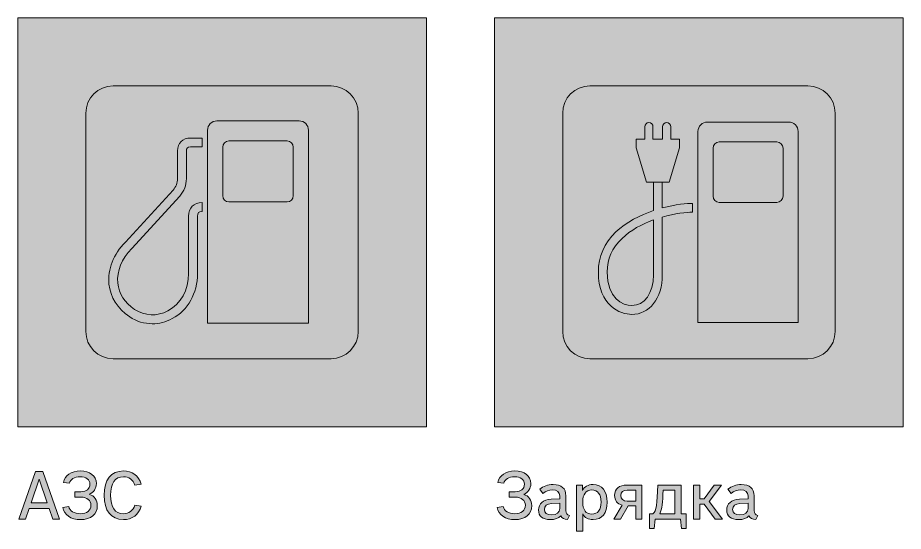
# Model space of a CAD drawing. Header units: millimetres. Extents: x -1334 to 1514, y -1037 to 10.
# Drawn here: x -1226.3 to -1096.3, y -850.3 to -775 of the extents above; entities that cross this region are included whole.
import ezdxf

# ---------------------------------------------------------------- set-up
doc = ezdxf.new("R2010")
doc.units = ezdxf.units.MM
doc.header["$MEASUREMENT"] = 0
doc.layers.add('bg', color=7, linetype='Continuous', lineweight=0)
doc.layers.add('icons', color=7, linetype='Continuous', lineweight=0)

# ---------------------------------------------------------------- blocks, each defined once
blk = doc.blocks.new('Block_21')
at = {"layer": 'icons', "true_color": 0x231f20, "transparency": 33554687}
h = blk.add_hatch(color=250, dxfattribs=at)
h.dxf.hatch_style = 2
edge = h.paths.add_edge_path()
edge.add_spline(control_points=[(-1221.94, -846.15), (-1221.94, -846.15), (-1223.13, -842.69), (-1223.13, -842.69), (-1223.13, -842.69), (-1224.31, -846.15), (-1224.31, -846.15), (-1224.31, -846.15), (-1221.94, -846.15), (-1221.94, -846.15)], knot_values=[0, 0, 0, 0, 1, 1, 1, 2, 2, 2, 3, 3, 3, 3], degree=3, periodic=0)
edge = h.paths.add_edge_path()
edge.add_spline(control_points=[(-1221.66, -846.95), (-1221.66, -846.95), (-1224.59, -846.95), (-1224.59, -846.95), (-1224.59, -846.95), (-1225.12, -848.52), (-1225.12, -848.52), (-1225.12, -848.52), (-1226.13, -848.52), (-1226.13, -848.52), (-1226.13, -848.52), (-1223.65, -841.54), (-1223.65, -841.54), (-1223.65, -841.54), (-1222.6, -841.54), (-1222.6, -841.54), (-1222.6, -841.54), (-1220.13, -848.52), (-1220.13, -848.52), (-1220.13, -848.52), (-1221.13, -848.52), (-1221.13, -848.52), (-1221.13, -848.52), (-1221.66, -846.95), (-1221.66, -846.95)], knot_values=[0, 0, 0, 0, 1, 1, 1, 2, 2, 2, 3, 3, 3, 4, 4, 4, 5, 5, 5, 6, 6, 6, 7, 7, 7, 8, 8, 8, 8], degree=3, periodic=0)
h = blk.add_hatch(color=250, dxfattribs=at)
h.dxf.hatch_style = 2
edge = h.paths.add_edge_path()
edge.add_spline(control_points=[(-1218.69, -843.25), (-1218.69, -843.25), (-1219.55, -843.14), (-1219.55, -843.14), (-1219.37, -842.11), (-1218.44, -841.46), (-1217.08, -841.46), (-1215.67, -841.46), (-1214.73, -842.18), (-1214.73, -843.31), (-1214.73, -844.05), (-1215.11, -844.61), (-1215.77, -844.88), (-1215.02, -845.14), (-1214.59, -845.72), (-1214.59, -846.55), (-1214.59, -847.8), (-1215.55, -848.6), (-1217.06, -848.6), (-1218.48, -848.6), (-1219.47, -847.91), (-1219.66, -846.82), (-1219.66, -846.82), (-1218.78, -846.67), (-1218.78, -846.67), (-1218.64, -847.33), (-1217.99, -847.74), (-1217.08, -847.74), (-1216.12, -847.74), (-1215.54, -847.27), (-1215.54, -846.5), (-1215.54, -845.77), (-1216.09, -845.31), (-1217, -845.31), (-1217, -845.31), (-1217.9, -845.31), (-1217.9, -845.31), (-1217.9, -845.31), (-1217.9, -844.51), (-1217.9, -844.51), (-1217.9, -844.51), (-1217.01, -844.51), (-1217.01, -844.51), (-1216.17, -844.51), (-1215.68, -844.1), (-1215.68, -843.41), (-1215.68, -842.73), (-1216.23, -842.31), (-1217.12, -842.31), (-1217.95, -842.31), (-1218.55, -842.67), (-1218.69, -843.25)], knot_values=[0, 0, 0, 0, 1, 1, 1, 2, 2, 2, 3, 3, 3, 4, 4, 4, 5, 5, 5, 6, 6, 6, 7, 7, 7, 8, 8, 8, 9, 9, 9, 10, 10, 10, 11, 11, 11, 12, 12, 12, 13, 13, 13, 14, 14, 14, 15, 15, 15, 16, 16, 16, 17, 17, 17, 17], degree=3, periodic=0)
h = blk.add_hatch(color=250, dxfattribs=at)
h.dxf.hatch_style = 2
edge = h.paths.add_edge_path()
edge.add_spline(control_points=[(-1212.65, -845.03), (-1212.65, -846.78), (-1211.99, -847.74), (-1210.77, -847.74), (-1209.96, -847.74), (-1209.37, -847.3), (-1209.08, -846.47), (-1209.08, -846.47), (-1208.16, -846.63), (-1208.16, -846.63), (-1208.53, -847.9), (-1209.45, -848.6), (-1210.77, -848.6), (-1212.58, -848.6), (-1213.59, -847.29), (-1213.59, -845.03), (-1213.59, -842.77), (-1212.57, -841.46), (-1210.76, -841.46), (-1209.45, -841.46), (-1208.51, -842.16), (-1208.16, -843.41), (-1208.16, -843.41), (-1209.08, -843.57), (-1209.08, -843.57), (-1209.36, -842.75), (-1209.94, -842.31), (-1210.76, -842.31), (-1211.99, -842.31), (-1212.65, -843.27), (-1212.65, -845.03)], knot_values=[0, 0, 0, 0, 1, 1, 1, 2, 2, 2, 3, 3, 3, 4, 4, 4, 5, 5, 5, 6, 6, 6, 7, 7, 7, 8, 8, 8, 9, 9, 9, 10, 10, 10, 10], degree=3, periodic=0)
at = {"layer": 'icons'}
for points, knots in [([(-1221.66, -846.95), (-1221.66, -846.95), (-1224.59, -846.95), (-1224.59, -846.95), (-1224.59, -846.95), (-1225.12, -848.52), (-1225.12, -848.52), (-1225.12, -848.52), (-1226.13, -848.52), (-1226.13, -848.52), (-1226.13, -848.52), (-1223.65, -841.54), (-1223.65, -841.54), (-1223.65, -841.54), (-1222.6, -841.54), (-1222.6, -841.54), (-1222.6, -841.54), (-1220.13, -848.52), (-1220.13, -848.52), (-1220.13, -848.52), (-1221.13, -848.52), (-1221.13, -848.52), (-1221.13, -848.52), (-1221.66, -846.95), (-1221.66, -846.95)], [0, 0, 0, 0, 1, 1, 1, 2, 2, 2, 3, 3, 3, 4, 4, 4, 5, 5, 5, 6, 6, 6, 7, 7, 7, 8, 8, 8, 8]), ([(-1218.69, -843.25), (-1218.69, -843.25), (-1219.55, -843.14), (-1219.55, -843.14), (-1219.37, -842.11), (-1218.44, -841.46), (-1217.08, -841.46), (-1215.67, -841.46), (-1214.73, -842.18), (-1214.73, -843.31), (-1214.73, -844.05), (-1215.11, -844.61), (-1215.77, -844.88), (-1215.02, -845.14), (-1214.59, -845.72), (-1214.59, -846.55), (-1214.59, -847.8), (-1215.55, -848.6), (-1217.06, -848.6), (-1218.48, -848.6), (-1219.47, -847.91), (-1219.66, -846.82), (-1219.66, -846.82), (-1218.78, -846.67), (-1218.78, -846.67), (-1218.64, -847.33), (-1217.99, -847.74), (-1217.08, -847.74), (-1216.12, -847.74), (-1215.54, -847.27), (-1215.54, -846.5), (-1215.54, -845.77), (-1216.09, -845.31), (-1217, -845.31), (-1217, -845.31), (-1217.9, -845.31), (-1217.9, -845.31), (-1217.9, -845.31), (-1217.9, -844.51), (-1217.9, -844.51), (-1217.9, -844.51), (-1217.01, -844.51), (-1217.01, -844.51), (-1216.17, -844.51), (-1215.68, -844.1), (-1215.68, -843.41), (-1215.68, -842.73), (-1216.23, -842.31), (-1217.12, -842.31), (-1217.95, -842.31), (-1218.55, -842.67), (-1218.69, -843.25)], [0, 0, 0, 0, 1, 1, 1, 2, 2, 2, 3, 3, 3, 4, 4, 4, 5, 5, 5, 6, 6, 6, 7, 7, 7, 8, 8, 8, 9, 9, 9, 10, 10, 10, 11, 11, 11, 12, 12, 12, 13, 13, 13, 14, 14, 14, 15, 15, 15, 16, 16, 16, 17, 17, 17, 17]), ([(-1212.65, -845.03), (-1212.65, -846.78), (-1211.99, -847.74), (-1210.77, -847.74), (-1209.96, -847.74), (-1209.37, -847.3), (-1209.08, -846.47), (-1209.08, -846.47), (-1208.16, -846.63), (-1208.16, -846.63), (-1208.53, -847.9), (-1209.45, -848.6), (-1210.77, -848.6), (-1212.58, -848.6), (-1213.59, -847.29), (-1213.59, -845.03), (-1213.59, -842.77), (-1212.57, -841.46), (-1210.76, -841.46), (-1209.45, -841.46), (-1208.51, -842.16), (-1208.16, -843.41), (-1208.16, -843.41), (-1209.08, -843.57), (-1209.08, -843.57), (-1209.36, -842.75), (-1209.94, -842.31), (-1210.76, -842.31), (-1211.99, -842.31), (-1212.65, -843.27), (-1212.65, -845.03)], [0, 0, 0, 0, 1, 1, 1, 2, 2, 2, 3, 3, 3, 4, 4, 4, 5, 5, 5, 6, 6, 6, 7, 7, 7, 8, 8, 8, 9, 9, 9, 10, 10, 10, 10]), ([(-1221.94, -846.15), (-1221.94, -846.15), (-1223.13, -842.69), (-1223.13, -842.69), (-1223.13, -842.69), (-1224.31, -846.15), (-1224.31, -846.15), (-1224.31, -846.15), (-1221.94, -846.15), (-1221.94, -846.15)], [0, 0, 0, 0, 1, 1, 1, 2, 2, 2, 3, 3, 3, 3])]:
    blk.add_open_spline(points, degree=3, knots=knots, dxfattribs=at)
blk = doc.blocks.new('Block_22')
at = {"layer": 'icons', "true_color": 0x231f20, "transparency": 33554687}
h = blk.add_hatch(color=250, dxfattribs=at)
h.dxf.hatch_style = 2
edge = h.paths.add_edge_path()
edge.add_spline(control_points=[(-1154.92, -843.25), (-1154.92, -843.25), (-1155.78, -843.14), (-1155.78, -843.14), (-1155.6, -842.11), (-1154.66, -841.46), (-1153.31, -841.46), (-1151.89, -841.46), (-1150.96, -842.18), (-1150.96, -843.31), (-1150.96, -844.05), (-1151.34, -844.61), (-1151.99, -844.88), (-1151.25, -845.14), (-1150.82, -845.72), (-1150.82, -846.55), (-1150.82, -847.8), (-1151.77, -848.6), (-1153.29, -848.6), (-1154.7, -848.6), (-1155.7, -847.91), (-1155.89, -846.82), (-1155.89, -846.82), (-1155.01, -846.67), (-1155.01, -846.67), (-1154.87, -847.33), (-1154.22, -847.74), (-1153.31, -847.74), (-1152.35, -847.74), (-1151.76, -847.27), (-1151.76, -846.5), (-1151.76, -845.77), (-1152.32, -845.31), (-1153.23, -845.31), (-1153.23, -845.31), (-1154.13, -845.31), (-1154.13, -845.31), (-1154.13, -845.31), (-1154.13, -844.51), (-1154.13, -844.51), (-1154.13, -844.51), (-1153.24, -844.51), (-1153.24, -844.51), (-1152.4, -844.51), (-1151.9, -844.1), (-1151.9, -843.41), (-1151.9, -842.73), (-1152.46, -842.31), (-1153.35, -842.31), (-1154.18, -842.31), (-1154.77, -842.67), (-1154.92, -843.25)], knot_values=[0, 0, 0, 0, 1, 1, 1, 2, 2, 2, 3, 3, 3, 4, 4, 4, 5, 5, 5, 6, 6, 6, 7, 7, 7, 8, 8, 8, 9, 9, 9, 10, 10, 10, 11, 11, 11, 12, 12, 12, 13, 13, 13, 14, 14, 14, 15, 15, 15, 16, 16, 16, 17, 17, 17, 17], degree=3, periodic=0)
h = blk.add_hatch(color=250, dxfattribs=at)
h.dxf.hatch_style = 2
edge = h.paths.add_edge_path()
edge.add_spline(control_points=[(-1147.9, -846.24), (-1148.59, -846.27), (-1148.97, -846.59), (-1148.97, -847.1), (-1148.97, -847.61), (-1148.61, -847.89), (-1147.9, -847.89), (-1147.14, -847.89), (-1146.7, -847.56), (-1146.7, -846.95), (-1146.7, -846.95), (-1146.7, -846.18), (-1146.7, -846.18), (-1146.7, -846.18), (-1147.9, -846.24), (-1147.9, -846.24)], knot_values=[0, 0, 0, 0, 1, 1, 1, 2, 2, 2, 3, 3, 3, 4, 4, 4, 5, 5, 5, 5], degree=3, periodic=0)
edge = h.paths.add_edge_path()
edge.add_spline(control_points=[(-1149.65, -844.14), (-1149.11, -843.69), (-1148.47, -843.45), (-1147.69, -843.45), (-1146.46, -843.45), (-1145.81, -844.03), (-1145.81, -845.1), (-1145.81, -845.1), (-1145.81, -847.26), (-1145.81, -847.26), (-1145.81, -847.67), (-1145.62, -847.93), (-1145.29, -847.99), (-1145.29, -847.99), (-1145.56, -848.59), (-1145.56, -848.59), (-1146.04, -848.59), (-1146.39, -848.39), (-1146.57, -848.03), (-1146.84, -848.38), (-1147.42, -848.6), (-1148.11, -848.6), (-1149.21, -848.6), (-1149.83, -848.07), (-1149.83, -847.19), (-1149.83, -846.25), (-1149.14, -845.67), (-1147.98, -845.61), (-1147.98, -845.61), (-1146.7, -845.54), (-1146.7, -845.54), (-1146.7, -845.54), (-1146.7, -845.13), (-1146.7, -845.13), (-1146.7, -844.56), (-1147.08, -844.23), (-1147.77, -844.23), (-1148.3, -844.23), (-1148.79, -844.41), (-1149.18, -844.75), (-1149.18, -844.75), (-1149.65, -844.14), (-1149.65, -844.14)], knot_values=[0, 0, 0, 0, 1, 1, 1, 2, 2, 2, 3, 3, 3, 4, 4, 4, 5, 5, 5, 6, 6, 6, 7, 7, 7, 8, 8, 8, 9, 9, 9, 10, 10, 10, 11, 11, 11, 12, 12, 12, 13, 13, 13, 14, 14, 14, 14], degree=3, periodic=0)
h = blk.add_hatch(color=250, dxfattribs=at)
h.dxf.hatch_style = 2
edge = h.paths.add_edge_path()
edge.add_spline(control_points=[(-1142, -844.25), (-1142.87, -844.25), (-1143.34, -844.87), (-1143.34, -846.03), (-1143.34, -847.17), (-1142.87, -847.79), (-1142, -847.79), (-1141.13, -847.79), (-1140.65, -847.17), (-1140.65, -846.03), (-1140.65, -844.88), (-1141.13, -844.25), (-1142, -844.25)], knot_values=[0, 0, 0, 0, 1, 1, 1, 2, 2, 2, 3, 3, 3, 4, 4, 4, 4], degree=3, periodic=0)
edge = h.paths.add_edge_path()
edge.add_spline(control_points=[(-1141.82, -843.45), (-1140.51, -843.45), (-1139.76, -844.39), (-1139.76, -846.03), (-1139.76, -847.66), (-1140.5, -848.6), (-1141.82, -848.6), (-1142.52, -848.6), (-1143.03, -848.31), (-1143.34, -847.77), (-1143.34, -847.77), (-1143.34, -850.31), (-1143.34, -850.31), (-1143.34, -850.31), (-1144.24, -850.31), (-1144.24, -850.31), (-1144.24, -850.31), (-1144.24, -843.53), (-1144.24, -843.53), (-1144.24, -843.53), (-1143.39, -843.53), (-1143.39, -843.53), (-1143.39, -843.53), (-1143.39, -844.33), (-1143.39, -844.33), (-1143.08, -843.76), (-1142.55, -843.45), (-1141.82, -843.45)], knot_values=[0, 0, 0, 0, 1, 1, 1, 2, 2, 2, 3, 3, 3, 4, 4, 4, 5, 5, 5, 6, 6, 6, 7, 7, 7, 8, 8, 8, 9, 9, 9, 9], degree=3, periodic=0)
h = blk.add_hatch(color=250, dxfattribs=at)
h.dxf.hatch_style = 2
edge = h.paths.add_edge_path()
edge.add_spline(control_points=[(-1135.54, -844.28), (-1135.54, -844.28), (-1136.83, -844.28), (-1136.83, -844.28), (-1137.42, -844.28), (-1137.75, -844.57), (-1137.75, -845.07), (-1137.75, -845.59), (-1137.42, -845.88), (-1136.83, -845.88), (-1136.83, -845.88), (-1135.54, -845.88), (-1135.54, -845.88), (-1135.54, -845.88), (-1135.54, -844.28), (-1135.54, -844.28)], knot_values=[0, 0, 0, 0, 1, 1, 1, 2, 2, 2, 3, 3, 3, 4, 4, 4, 5, 5, 5, 5], degree=3, periodic=0)
edge = h.paths.add_edge_path()
edge.add_spline(control_points=[(-1137.54, -846.49), (-1138.26, -846.3), (-1138.65, -845.8), (-1138.65, -845.05), (-1138.65, -844.08), (-1137.99, -843.53), (-1136.83, -843.53), (-1136.83, -843.53), (-1134.64, -843.53), (-1134.64, -843.53), (-1134.64, -843.53), (-1134.64, -848.52), (-1134.64, -848.52), (-1134.64, -848.52), (-1135.54, -848.52), (-1135.54, -848.52), (-1135.54, -848.52), (-1135.54, -846.57), (-1135.54, -846.57), (-1135.54, -846.57), (-1136.66, -846.57), (-1136.66, -846.57), (-1136.66, -846.57), (-1137.8, -848.52), (-1137.8, -848.52), (-1137.8, -848.52), (-1138.78, -848.52), (-1138.78, -848.52), (-1138.78, -848.52), (-1137.54, -846.49), (-1137.54, -846.49)], knot_values=[0, 0, 0, 0, 1, 1, 1, 2, 2, 2, 3, 3, 3, 4, 4, 4, 5, 5, 5, 6, 6, 6, 7, 7, 7, 8, 8, 8, 9, 9, 9, 10, 10, 10, 10], degree=3, periodic=0)
h = blk.add_hatch(color=250, dxfattribs=at)
h.dxf.hatch_style = 2
edge = h.paths.add_edge_path()
edge.add_spline(control_points=[(-1129.8, -847.74), (-1129.8, -847.74), (-1129.8, -844.3), (-1129.8, -844.3), (-1129.8, -844.3), (-1131.53, -844.3), (-1131.53, -844.3), (-1131.59, -846.06), (-1131.7, -847.11), (-1132.02, -847.74), (-1132.02, -847.74), (-1129.8, -847.74), (-1129.8, -847.74)], knot_values=[0, 0, 0, 0, 1, 1, 1, 2, 2, 2, 3, 3, 3, 4, 4, 4, 4], degree=3, periodic=0)
edge = h.paths.add_edge_path()
edge.add_spline(control_points=[(-1133.54, -849.91), (-1133.54, -849.91), (-1133.54, -847.74), (-1133.54, -847.74), (-1133.54, -847.74), (-1133.04, -847.74), (-1133.04, -847.74), (-1132.53, -847.32), (-1132.41, -846.29), (-1132.32, -843.53), (-1132.32, -843.53), (-1128.9, -843.53), (-1128.9, -843.53), (-1128.9, -843.53), (-1128.9, -847.74), (-1128.9, -847.74), (-1128.9, -847.74), (-1128.16, -847.74), (-1128.16, -847.74), (-1128.16, -847.74), (-1128.16, -849.91), (-1128.16, -849.91), (-1128.16, -849.91), (-1128.85, -849.91), (-1128.85, -849.91), (-1128.85, -849.91), (-1129, -848.52), (-1129, -848.52), (-1129, -848.52), (-1132.69, -848.52), (-1132.69, -848.52), (-1132.69, -848.52), (-1132.84, -849.91), (-1132.84, -849.91), (-1132.84, -849.91), (-1133.54, -849.91), (-1133.54, -849.91)], knot_values=[0, 0, 0, 0, 1, 1, 1, 2, 2, 2, 3, 3, 3, 4, 4, 4, 5, 5, 5, 6, 6, 6, 7, 7, 7, 8, 8, 8, 9, 9, 9, 10, 10, 10, 11, 11, 11, 12, 12, 12, 12], degree=3, periodic=0)
h = blk.add_hatch(color=250, dxfattribs=at)
h.dxf.hatch_style = 2
edge = h.paths.add_edge_path()
edge.add_spline(control_points=[(-1126.16, -846.35), (-1126.16, -846.35), (-1126.16, -848.52), (-1126.16, -848.52), (-1126.16, -848.52), (-1127.06, -848.52), (-1127.06, -848.52), (-1127.06, -848.52), (-1127.06, -843.53), (-1127.06, -843.53), (-1127.06, -843.53), (-1126.16, -843.53), (-1126.16, -843.53), (-1126.16, -843.53), (-1126.16, -845.54), (-1126.16, -845.54), (-1126.16, -845.54), (-1125.5, -845.54), (-1125.5, -845.54), (-1125.5, -845.54), (-1124.03, -843.53), (-1124.03, -843.53), (-1124.03, -843.53), (-1122.98, -843.53), (-1122.98, -843.53), (-1122.98, -843.53), (-1124.76, -845.95), (-1124.76, -845.95), (-1124.76, -845.95), (-1122.84, -848.52), (-1122.84, -848.52), (-1122.84, -848.52), (-1123.89, -848.52), (-1123.89, -848.52), (-1123.89, -848.52), (-1125.5, -846.35), (-1125.5, -846.35), (-1125.5, -846.35), (-1126.16, -846.35), (-1126.16, -846.35)], knot_values=[0, 0, 0, 0, 1, 1, 1, 2, 2, 2, 3, 3, 3, 4, 4, 4, 5, 5, 5, 6, 6, 6, 7, 7, 7, 8, 8, 8, 9, 9, 9, 10, 10, 10, 11, 11, 11, 12, 12, 12, 13, 13, 13, 13], degree=3, periodic=0)
h = blk.add_hatch(color=250, dxfattribs=at)
h.dxf.hatch_style = 2
edge = h.paths.add_edge_path()
edge.add_spline(control_points=[(-1120.26, -846.24), (-1120.95, -846.27), (-1121.34, -846.59), (-1121.34, -847.1), (-1121.34, -847.61), (-1120.97, -847.89), (-1120.26, -847.89), (-1119.51, -847.89), (-1119.07, -847.56), (-1119.07, -846.95), (-1119.07, -846.95), (-1119.07, -846.18), (-1119.07, -846.18), (-1119.07, -846.18), (-1120.26, -846.24), (-1120.26, -846.24)], knot_values=[0, 0, 0, 0, 1, 1, 1, 2, 2, 2, 3, 3, 3, 4, 4, 4, 5, 5, 5, 5], degree=3, periodic=0)
edge = h.paths.add_edge_path()
edge.add_spline(control_points=[(-1122.02, -844.14), (-1121.48, -843.69), (-1120.83, -843.45), (-1120.06, -843.45), (-1118.83, -843.45), (-1118.17, -844.03), (-1118.17, -845.1), (-1118.17, -845.1), (-1118.17, -847.26), (-1118.17, -847.26), (-1118.17, -847.67), (-1117.98, -847.93), (-1117.65, -847.99), (-1117.65, -847.99), (-1117.92, -848.59), (-1117.92, -848.59), (-1118.41, -848.59), (-1118.76, -848.39), (-1118.94, -848.03), (-1119.21, -848.38), (-1119.79, -848.6), (-1120.47, -848.6), (-1121.58, -848.6), (-1122.2, -848.07), (-1122.2, -847.19), (-1122.2, -846.25), (-1121.51, -845.67), (-1120.34, -845.61), (-1120.34, -845.61), (-1119.07, -845.54), (-1119.07, -845.54), (-1119.07, -845.54), (-1119.07, -845.13), (-1119.07, -845.13), (-1119.07, -844.56), (-1119.45, -844.23), (-1120.14, -844.23), (-1120.66, -844.23), (-1121.16, -844.41), (-1121.55, -844.75), (-1121.55, -844.75), (-1122.02, -844.14), (-1122.02, -844.14)], knot_values=[0, 0, 0, 0, 1, 1, 1, 2, 2, 2, 3, 3, 3, 4, 4, 4, 5, 5, 5, 6, 6, 6, 7, 7, 7, 8, 8, 8, 9, 9, 9, 10, 10, 10, 11, 11, 11, 12, 12, 12, 13, 13, 13, 14, 14, 14, 14], degree=3, periodic=0)
at = {"layer": 'icons'}
for points, knots in [([(-1154.92, -843.25), (-1154.92, -843.25), (-1155.78, -843.14), (-1155.78, -843.14), (-1155.6, -842.11), (-1154.66, -841.46), (-1153.31, -841.46), (-1151.89, -841.46), (-1150.96, -842.18), (-1150.96, -843.31), (-1150.96, -844.05), (-1151.34, -844.61), (-1151.99, -844.88), (-1151.25, -845.14), (-1150.82, -845.72), (-1150.82, -846.55), (-1150.82, -847.8), (-1151.77, -848.6), (-1153.29, -848.6), (-1154.7, -848.6), (-1155.7, -847.91), (-1155.89, -846.82), (-1155.89, -846.82), (-1155.01, -846.67), (-1155.01, -846.67), (-1154.87, -847.33), (-1154.22, -847.74), (-1153.31, -847.74), (-1152.35, -847.74), (-1151.76, -847.27), (-1151.76, -846.5), (-1151.76, -845.77), (-1152.32, -845.31), (-1153.23, -845.31), (-1153.23, -845.31), (-1154.13, -845.31), (-1154.13, -845.31), (-1154.13, -845.31), (-1154.13, -844.51), (-1154.13, -844.51), (-1154.13, -844.51), (-1153.24, -844.51), (-1153.24, -844.51), (-1152.4, -844.51), (-1151.9, -844.1), (-1151.9, -843.41), (-1151.9, -842.73), (-1152.46, -842.31), (-1153.35, -842.31), (-1154.18, -842.31), (-1154.77, -842.67), (-1154.92, -843.25)], [0, 0, 0, 0, 1, 1, 1, 2, 2, 2, 3, 3, 3, 4, 4, 4, 5, 5, 5, 6, 6, 6, 7, 7, 7, 8, 8, 8, 9, 9, 9, 10, 10, 10, 11, 11, 11, 12, 12, 12, 13, 13, 13, 14, 14, 14, 15, 15, 15, 16, 16, 16, 17, 17, 17, 17]), ([(-1149.65, -844.14), (-1149.11, -843.69), (-1148.47, -843.45), (-1147.69, -843.45), (-1146.46, -843.45), (-1145.81, -844.03), (-1145.81, -845.1), (-1145.81, -845.1), (-1145.81, -847.26), (-1145.81, -847.26), (-1145.81, -847.67), (-1145.62, -847.93), (-1145.29, -847.99), (-1145.29, -847.99), (-1145.56, -848.59), (-1145.56, -848.59), (-1146.04, -848.59), (-1146.39, -848.39), (-1146.57, -848.03), (-1146.84, -848.38), (-1147.42, -848.6), (-1148.11, -848.6), (-1149.21, -848.6), (-1149.83, -848.07), (-1149.83, -847.19), (-1149.83, -846.25), (-1149.14, -845.67), (-1147.98, -845.61), (-1147.98, -845.61), (-1146.7, -845.54), (-1146.7, -845.54), (-1146.7, -845.54), (-1146.7, -845.13), (-1146.7, -845.13), (-1146.7, -844.56), (-1147.08, -844.23), (-1147.77, -844.23), (-1148.3, -844.23), (-1148.79, -844.41), (-1149.18, -844.75), (-1149.18, -844.75), (-1149.65, -844.14), (-1149.65, -844.14)], [0, 0, 0, 0, 1, 1, 1, 2, 2, 2, 3, 3, 3, 4, 4, 4, 5, 5, 5, 6, 6, 6, 7, 7, 7, 8, 8, 8, 9, 9, 9, 10, 10, 10, 11, 11, 11, 12, 12, 12, 13, 13, 13, 14, 14, 14, 14]), ([(-1141.82, -843.45), (-1140.51, -843.45), (-1139.76, -844.39), (-1139.76, -846.03), (-1139.76, -847.66), (-1140.5, -848.6), (-1141.82, -848.6), (-1142.52, -848.6), (-1143.03, -848.31), (-1143.34, -847.77), (-1143.34, -847.77), (-1143.34, -850.31), (-1143.34, -850.31), (-1143.34, -850.31), (-1144.24, -850.31), (-1144.24, -850.31), (-1144.24, -850.31), (-1144.24, -843.53), (-1144.24, -843.53), (-1144.24, -843.53), (-1143.39, -843.53), (-1143.39, -843.53), (-1143.39, -843.53), (-1143.39, -844.33), (-1143.39, -844.33), (-1143.08, -843.76), (-1142.55, -843.45), (-1141.82, -843.45)], [0, 0, 0, 0, 1, 1, 1, 2, 2, 2, 3, 3, 3, 4, 4, 4, 5, 5, 5, 6, 6, 6, 7, 7, 7, 8, 8, 8, 9, 9, 9, 9]), ([(-1137.54, -846.49), (-1138.26, -846.3), (-1138.65, -845.8), (-1138.65, -845.05), (-1138.65, -844.08), (-1137.99, -843.53), (-1136.83, -843.53), (-1136.83, -843.53), (-1134.64, -843.53), (-1134.64, -843.53), (-1134.64, -843.53), (-1134.64, -848.52), (-1134.64, -848.52), (-1134.64, -848.52), (-1135.54, -848.52), (-1135.54, -848.52), (-1135.54, -848.52), (-1135.54, -846.57), (-1135.54, -846.57), (-1135.54, -846.57), (-1136.66, -846.57), (-1136.66, -846.57), (-1136.66, -846.57), (-1137.8, -848.52), (-1137.8, -848.52), (-1137.8, -848.52), (-1138.78, -848.52), (-1138.78, -848.52), (-1138.78, -848.52), (-1137.54, -846.49), (-1137.54, -846.49)], [0, 0, 0, 0, 1, 1, 1, 2, 2, 2, 3, 3, 3, 4, 4, 4, 5, 5, 5, 6, 6, 6, 7, 7, 7, 8, 8, 8, 9, 9, 9, 10, 10, 10, 10]), ([(-1133.54, -849.91), (-1133.54, -849.91), (-1133.54, -847.74), (-1133.54, -847.74), (-1133.54, -847.74), (-1133.04, -847.74), (-1133.04, -847.74), (-1132.53, -847.32), (-1132.41, -846.29), (-1132.32, -843.53), (-1132.32, -843.53), (-1128.9, -843.53), (-1128.9, -843.53), (-1128.9, -843.53), (-1128.9, -847.74), (-1128.9, -847.74), (-1128.9, -847.74), (-1128.16, -847.74), (-1128.16, -847.74), (-1128.16, -847.74), (-1128.16, -849.91), (-1128.16, -849.91), (-1128.16, -849.91), (-1128.85, -849.91), (-1128.85, -849.91), (-1128.85, -849.91), (-1129, -848.52), (-1129, -848.52), (-1129, -848.52), (-1132.69, -848.52), (-1132.69, -848.52), (-1132.69, -848.52), (-1132.84, -849.91), (-1132.84, -849.91), (-1132.84, -849.91), (-1133.54, -849.91), (-1133.54, -849.91)], [0, 0, 0, 0, 1, 1, 1, 2, 2, 2, 3, 3, 3, 4, 4, 4, 5, 5, 5, 6, 6, 6, 7, 7, 7, 8, 8, 8, 9, 9, 9, 10, 10, 10, 11, 11, 11, 12, 12, 12, 12]), ([(-1126.16, -846.35), (-1126.16, -846.35), (-1126.16, -848.52), (-1126.16, -848.52), (-1126.16, -848.52), (-1127.06, -848.52), (-1127.06, -848.52), (-1127.06, -848.52), (-1127.06, -843.53), (-1127.06, -843.53), (-1127.06, -843.53), (-1126.16, -843.53), (-1126.16, -843.53), (-1126.16, -843.53), (-1126.16, -845.54), (-1126.16, -845.54), (-1126.16, -845.54), (-1125.5, -845.54), (-1125.5, -845.54), (-1125.5, -845.54), (-1124.03, -843.53), (-1124.03, -843.53), (-1124.03, -843.53), (-1122.98, -843.53), (-1122.98, -843.53), (-1122.98, -843.53), (-1124.76, -845.95), (-1124.76, -845.95), (-1124.76, -845.95), (-1122.84, -848.52), (-1122.84, -848.52), (-1122.84, -848.52), (-1123.89, -848.52), (-1123.89, -848.52), (-1123.89, -848.52), (-1125.5, -846.35), (-1125.5, -846.35), (-1125.5, -846.35), (-1126.16, -846.35), (-1126.16, -846.35)], [0, 0, 0, 0, 1, 1, 1, 2, 2, 2, 3, 3, 3, 4, 4, 4, 5, 5, 5, 6, 6, 6, 7, 7, 7, 8, 8, 8, 9, 9, 9, 10, 10, 10, 11, 11, 11, 12, 12, 12, 13, 13, 13, 13]), ([(-1122.02, -844.14), (-1121.48, -843.69), (-1120.83, -843.45), (-1120.06, -843.45), (-1118.83, -843.45), (-1118.17, -844.03), (-1118.17, -845.1), (-1118.17, -845.1), (-1118.17, -847.26), (-1118.17, -847.26), (-1118.17, -847.67), (-1117.98, -847.93), (-1117.65, -847.99), (-1117.65, -847.99), (-1117.92, -848.59), (-1117.92, -848.59), (-1118.41, -848.59), (-1118.76, -848.39), (-1118.94, -848.03), (-1119.21, -848.38), (-1119.79, -848.6), (-1120.47, -848.6), (-1121.58, -848.6), (-1122.2, -848.07), (-1122.2, -847.19), (-1122.2, -846.25), (-1121.51, -845.67), (-1120.34, -845.61), (-1120.34, -845.61), (-1119.07, -845.54), (-1119.07, -845.54), (-1119.07, -845.54), (-1119.07, -845.13), (-1119.07, -845.13), (-1119.07, -844.56), (-1119.45, -844.23), (-1120.14, -844.23), (-1120.66, -844.23), (-1121.16, -844.41), (-1121.55, -844.75), (-1121.55, -844.75), (-1122.02, -844.14), (-1122.02, -844.14)], [0, 0, 0, 0, 1, 1, 1, 2, 2, 2, 3, 3, 3, 4, 4, 4, 5, 5, 5, 6, 6, 6, 7, 7, 7, 8, 8, 8, 9, 9, 9, 10, 10, 10, 11, 11, 11, 12, 12, 12, 13, 13, 13, 14, 14, 14, 14]), ([(-1142, -844.25), (-1142.87, -844.25), (-1143.34, -844.87), (-1143.34, -846.03), (-1143.34, -847.17), (-1142.87, -847.79), (-1142, -847.79), (-1141.13, -847.79), (-1140.65, -847.17), (-1140.65, -846.03), (-1140.65, -844.88), (-1141.13, -844.25), (-1142, -844.25)], [0, 0, 0, 0, 1, 1, 1, 2, 2, 2, 3, 3, 3, 4, 4, 4, 4]), ([(-1135.54, -844.28), (-1135.54, -844.28), (-1136.83, -844.28), (-1136.83, -844.28), (-1137.42, -844.28), (-1137.75, -844.57), (-1137.75, -845.07), (-1137.75, -845.59), (-1137.42, -845.88), (-1136.83, -845.88), (-1136.83, -845.88), (-1135.54, -845.88), (-1135.54, -845.88), (-1135.54, -845.88), (-1135.54, -844.28), (-1135.54, -844.28)], [0, 0, 0, 0, 1, 1, 1, 2, 2, 2, 3, 3, 3, 4, 4, 4, 5, 5, 5, 5]), ([(-1129.8, -847.74), (-1129.8, -847.74), (-1129.8, -844.3), (-1129.8, -844.3), (-1129.8, -844.3), (-1131.53, -844.3), (-1131.53, -844.3), (-1131.59, -846.06), (-1131.7, -847.11), (-1132.02, -847.74), (-1132.02, -847.74), (-1129.8, -847.74), (-1129.8, -847.74)], [0, 0, 0, 0, 1, 1, 1, 2, 2, 2, 3, 3, 3, 4, 4, 4, 4]), ([(-1147.9, -846.24), (-1148.59, -846.27), (-1148.97, -846.59), (-1148.97, -847.1), (-1148.97, -847.61), (-1148.61, -847.89), (-1147.9, -847.89), (-1147.14, -847.89), (-1146.7, -847.56), (-1146.7, -846.95), (-1146.7, -846.95), (-1146.7, -846.18), (-1146.7, -846.18), (-1146.7, -846.18), (-1147.9, -846.24), (-1147.9, -846.24)], [0, 0, 0, 0, 1, 1, 1, 2, 2, 2, 3, 3, 3, 4, 4, 4, 5, 5, 5, 5]), ([(-1120.26, -846.24), (-1120.95, -846.27), (-1121.34, -846.59), (-1121.34, -847.1), (-1121.34, -847.61), (-1120.97, -847.89), (-1120.26, -847.89), (-1119.51, -847.89), (-1119.07, -847.56), (-1119.07, -846.95), (-1119.07, -846.95), (-1119.07, -846.18), (-1119.07, -846.18), (-1119.07, -846.18), (-1120.26, -846.24), (-1120.26, -846.24)], [0, 0, 0, 0, 1, 1, 1, 2, 2, 2, 3, 3, 3, 4, 4, 4, 5, 5, 5, 5])]:
    blk.add_open_spline(points, degree=3, knots=knots, dxfattribs=at)
blk = doc.blocks.new('Block_206')
at = {"layer": 'icons', "true_color": 0x231f20, "transparency": 33554687}
h = blk.add_hatch(color=250, dxfattribs=at)
h.dxf.hatch_style = 2
edge = h.paths.add_edge_path()
edge.add_spline(control_points=[(-1185.82, -801.08), (-1185.82, -801.59), (-1186.23, -802.01), (-1186.74, -802.01), (-1186.74, -802.01), (-1195.27, -802.01), (-1195.27, -802.01), (-1195.78, -802.01), (-1196.19, -801.59), (-1196.19, -801.08), (-1196.19, -801.08), (-1196.19, -793.98), (-1196.19, -793.98), (-1196.19, -793.47), (-1195.78, -793.06), (-1195.27, -793.06), (-1195.27, -793.06), (-1186.74, -793.06), (-1186.74, -793.06), (-1186.23, -793.06), (-1185.82, -793.47), (-1185.82, -793.98), (-1185.82, -793.98), (-1185.82, -801.08), (-1185.82, -801.08)], knot_values=[0, 0, 0, 0, 1, 1, 1, 2, 2, 2, 3, 3, 3, 4, 4, 4, 5, 5, 5, 6, 6, 6, 7, 7, 7, 8, 8, 8, 8], degree=3, periodic=0)
edge = h.paths.add_edge_path()
edge.add_spline(control_points=[(-1184.98, -790.12), (-1184.98, -790.12), (-1197.03, -790.12), (-1197.03, -790.12), (-1197.79, -790.12), (-1198.42, -790.75), (-1198.42, -791.51), (-1198.42, -791.51), (-1198.42, -819.78), (-1198.42, -819.78), (-1198.42, -819.78), (-1183.59, -819.78), (-1183.59, -819.78), (-1183.59, -819.78), (-1183.59, -791.51), (-1183.59, -791.51), (-1183.59, -790.75), (-1184.21, -790.12), (-1184.98, -790.12)], knot_values=[0, 0, 0, 0, 1, 1, 1, 2, 2, 2, 3, 3, 3, 4, 4, 4, 5, 5, 5, 6, 6, 6, 6], degree=3, periodic=0)
h = blk.add_hatch(color=250, dxfattribs=at)
h.dxf.hatch_style = 2
edge = h.paths.add_edge_path()
edge.add_spline(control_points=[(-1206.52, -819.88), (-1207.68, -819.88), (-1208.82, -819.53), (-1209.84, -818.86), (-1211.64, -817.65), (-1212.69, -815.99), (-1212.88, -814.05), (-1213.09, -811.91), (-1212.22, -809.68), (-1210.47, -807.93), (-1210.47, -807.93), (-1203.47, -800.27), (-1203.47, -800.27), (-1203.05, -799.81), (-1202.82, -799.21), (-1202.82, -798.59), (-1202.82, -798.59), (-1202.82, -794.54), (-1202.82, -794.54), (-1202.82, -793.38), (-1202.07, -792.64), (-1200.91, -792.64), (-1200.91, -792.64), (-1199.21, -792.64), (-1199.21, -792.64), (-1199.21, -792.64), (-1199.21, -793.94), (-1199.21, -793.94), (-1199.21, -793.94), (-1200.91, -793.94), (-1200.91, -793.94), (-1201.35, -793.94), (-1201.51, -794.1), (-1201.51, -794.54), (-1201.51, -794.54), (-1201.51, -798.59), (-1201.51, -798.59), (-1201.51, -799.54), (-1201.86, -800.45), (-1202.5, -801.15), (-1202.5, -801.15), (-1209.54, -808.84), (-1209.54, -808.84), (-1211.01, -810.32), (-1211.76, -812.17), (-1211.59, -813.92), (-1211.43, -815.46), (-1210.58, -816.79), (-1209.11, -817.77), (-1207.64, -818.75), (-1205.81, -818.83), (-1204.22, -817.98), (-1202.33, -816.97), (-1201.19, -814.92), (-1201.19, -812.5), (-1201.19, -812.5), (-1201.19, -804.1), (-1201.19, -804.1), (-1201.19, -802.89), (-1200.41, -802.11), (-1199.21, -802.11), (-1199.21, -802.11), (-1199.21, -803.42), (-1199.21, -803.42), (-1199.69, -803.42), (-1199.89, -803.62), (-1199.89, -804.1), (-1199.89, -804.1), (-1199.89, -812.5), (-1199.89, -812.5), (-1199.89, -815.41), (-1201.28, -817.89), (-1203.61, -819.13), (-1204.54, -819.63), (-1205.53, -819.88), (-1206.52, -819.88)], knot_values=[0, 0, 0, 0, 1, 1, 1, 2, 2, 2, 3, 3, 3, 4, 4, 4, 5, 5, 5, 6, 6, 6, 7, 7, 7, 8, 8, 8, 9, 9, 9, 10, 10, 10, 11, 11, 11, 12, 12, 12, 13, 13, 13, 14, 14, 14, 15, 15, 15, 16, 16, 16, 17, 17, 17, 18, 18, 18, 19, 19, 19, 20, 20, 20, 21, 21, 21, 22, 22, 22, 23, 23, 23, 24, 24, 24, 25, 25, 25, 25], degree=3, periodic=0)
at = {"layer": 'icons'}
for points, knots in [([(-1184.98, -790.12), (-1184.98, -790.12), (-1197.03, -790.12), (-1197.03, -790.12), (-1197.79, -790.12), (-1198.42, -790.75), (-1198.42, -791.51), (-1198.42, -791.51), (-1198.42, -819.78), (-1198.42, -819.78), (-1198.42, -819.78), (-1183.59, -819.78), (-1183.59, -819.78), (-1183.59, -819.78), (-1183.59, -791.51), (-1183.59, -791.51), (-1183.59, -790.75), (-1184.21, -790.12), (-1184.98, -790.12)], [0, 0, 0, 0, 1, 1, 1, 2, 2, 2, 3, 3, 3, 4, 4, 4, 5, 5, 5, 6, 6, 6, 6]), ([(-1206.52, -819.88), (-1207.68, -819.88), (-1208.82, -819.53), (-1209.84, -818.86), (-1211.64, -817.65), (-1212.69, -815.99), (-1212.88, -814.05), (-1213.09, -811.91), (-1212.22, -809.68), (-1210.47, -807.93), (-1210.47, -807.93), (-1203.47, -800.27), (-1203.47, -800.27), (-1203.05, -799.81), (-1202.82, -799.21), (-1202.82, -798.59), (-1202.82, -798.59), (-1202.82, -794.54), (-1202.82, -794.54), (-1202.82, -793.38), (-1202.07, -792.64), (-1200.91, -792.64), (-1200.91, -792.64), (-1199.21, -792.64), (-1199.21, -792.64), (-1199.21, -792.64), (-1199.21, -793.94), (-1199.21, -793.94), (-1199.21, -793.94), (-1200.91, -793.94), (-1200.91, -793.94), (-1201.35, -793.94), (-1201.51, -794.1), (-1201.51, -794.54), (-1201.51, -794.54), (-1201.51, -798.59), (-1201.51, -798.59), (-1201.51, -799.54), (-1201.86, -800.45), (-1202.5, -801.15), (-1202.5, -801.15), (-1209.54, -808.84), (-1209.54, -808.84), (-1211.01, -810.32), (-1211.76, -812.17), (-1211.59, -813.92), (-1211.43, -815.46), (-1210.58, -816.79), (-1209.11, -817.77), (-1207.64, -818.75), (-1205.81, -818.83), (-1204.22, -817.98), (-1202.33, -816.97), (-1201.19, -814.92), (-1201.19, -812.5), (-1201.19, -812.5), (-1201.19, -804.1), (-1201.19, -804.1), (-1201.19, -802.89), (-1200.41, -802.11), (-1199.21, -802.11), (-1199.21, -802.11), (-1199.21, -803.42), (-1199.21, -803.42), (-1199.69, -803.42), (-1199.89, -803.62), (-1199.89, -804.1), (-1199.89, -804.1), (-1199.89, -812.5), (-1199.89, -812.5), (-1199.89, -815.41), (-1201.28, -817.89), (-1203.61, -819.13), (-1204.54, -819.63), (-1205.53, -819.88), (-1206.52, -819.88)], [0, 0, 0, 0, 1, 1, 1, 2, 2, 2, 3, 3, 3, 4, 4, 4, 5, 5, 5, 6, 6, 6, 7, 7, 7, 8, 8, 8, 9, 9, 9, 10, 10, 10, 11, 11, 11, 12, 12, 12, 13, 13, 13, 14, 14, 14, 15, 15, 15, 16, 16, 16, 17, 17, 17, 18, 18, 18, 19, 19, 19, 20, 20, 20, 21, 21, 21, 22, 22, 22, 23, 23, 23, 24, 24, 24, 25, 25, 25, 25]), ([(-1185.82, -801.08), (-1185.82, -801.59), (-1186.23, -802.01), (-1186.74, -802.01), (-1186.74, -802.01), (-1195.27, -802.01), (-1195.27, -802.01), (-1195.78, -802.01), (-1196.19, -801.59), (-1196.19, -801.08), (-1196.19, -801.08), (-1196.19, -793.98), (-1196.19, -793.98), (-1196.19, -793.47), (-1195.78, -793.06), (-1195.27, -793.06), (-1195.27, -793.06), (-1186.74, -793.06), (-1186.74, -793.06), (-1186.23, -793.06), (-1185.82, -793.47), (-1185.82, -793.98), (-1185.82, -793.98), (-1185.82, -801.08), (-1185.82, -801.08)], [0, 0, 0, 0, 1, 1, 1, 2, 2, 2, 3, 3, 3, 4, 4, 4, 5, 5, 5, 6, 6, 6, 7, 7, 7, 8, 8, 8, 8])]:
    blk.add_open_spline(points, degree=3, knots=knots, dxfattribs=at)
blk = doc.blocks.new('Block_205')
at = {"layer": 'icons'}
blk.add_open_spline([(-1180.28, -825), (-1180.28, -825), (-1212.28, -825), (-1212.28, -825), (-1214.49, -825), (-1216.28, -823.21), (-1216.28, -821), (-1216.28, -821), (-1216.28, -789), (-1216.28, -789), (-1216.28, -786.79), (-1214.49, -785), (-1212.28, -785), (-1212.28, -785), (-1180.28, -785), (-1180.28, -785), (-1178.07, -785), (-1176.28, -786.79), (-1176.28, -789), (-1176.28, -789), (-1176.28, -821), (-1176.28, -821), (-1176.28, -823.21), (-1178.07, -825), (-1180.28, -825)], degree=3, knots=[0, 0, 0, 0, 1, 1, 1, 2, 2, 2, 3, 3, 3, 4, 4, 4, 5, 5, 5, 6, 6, 6, 7, 7, 7, 8, 8, 8, 8], dxfattribs=at)
blk.add_blockref('Block_206', (0, 0), dxfattribs=at)
blk = doc.blocks.new('Block_214')
at = {"layer": 'icons', "true_color": 0x39b54a, "transparency": 33554687}
h = blk.add_hatch(color=95, dxfattribs=at)
h.dxf.hatch_style = 2
edge = h.paths.add_edge_path()
edge.add_spline(control_points=[(-1130.65, -799.11), (-1130.65, -799.11), (-1129.15, -794.08), (-1129.15, -794.08), (-1129.15, -794.08), (-1129.15, -792.79), (-1129.15, -792.79), (-1129.15, -792.79), (-1130.41, -792.79), (-1130.41, -792.79), (-1130.41, -792.79), (-1130.41, -790.98), (-1130.41, -790.98), (-1130.41, -790.65), (-1130.67, -790.38), (-1131.01, -790.38), (-1131.34, -790.38), (-1131.61, -790.65), (-1131.61, -790.98), (-1131.61, -790.98), (-1131.61, -792.79), (-1131.61, -792.79), (-1131.61, -792.79), (-1133.02, -792.79), (-1133.02, -792.79), (-1133.02, -792.79), (-1133.02, -790.98), (-1133.02, -790.98), (-1133.02, -790.65), (-1133.29, -790.38), (-1133.62, -790.38), (-1133.95, -790.38), (-1134.22, -790.65), (-1134.22, -790.98), (-1134.22, -790.98), (-1134.22, -792.79), (-1134.22, -792.79), (-1134.22, -792.79), (-1135.47, -792.79), (-1135.47, -792.79), (-1135.47, -792.79), (-1135.47, -794.08), (-1135.47, -794.08), (-1135.47, -794.08), (-1133.97, -799.11), (-1133.97, -799.11), (-1133.97, -799.11), (-1130.65, -799.11), (-1130.65, -799.11)], knot_values=[0, 0, 0, 0, 1, 1, 1, 2, 2, 2, 3, 3, 3, 4, 4, 4, 5, 5, 5, 6, 6, 6, 7, 7, 7, 8, 8, 8, 9, 9, 9, 10, 10, 10, 11, 11, 11, 12, 12, 12, 13, 13, 13, 14, 14, 14, 15, 15, 15, 16, 16, 16, 16], degree=3, periodic=0)
h = blk.add_hatch(color=95, dxfattribs=at)
h.dxf.hatch_style = 2
edge = h.paths.add_edge_path()
edge.add_spline(control_points=[(-1113.92, -801.16), (-1113.92, -801.67), (-1114.33, -802.08), (-1114.84, -802.08), (-1114.84, -802.08), (-1123.3, -802.08), (-1123.3, -802.08), (-1123.8, -802.08), (-1124.21, -801.67), (-1124.21, -801.16), (-1124.21, -801.16), (-1124.21, -794.12), (-1124.21, -794.12), (-1124.21, -793.62), (-1123.8, -793.2), (-1123.3, -793.2), (-1123.3, -793.2), (-1114.84, -793.2), (-1114.84, -793.2), (-1114.33, -793.2), (-1113.92, -793.62), (-1113.92, -794.12), (-1113.92, -794.12), (-1113.92, -801.16), (-1113.92, -801.16)], knot_values=[0, 0, 0, 0, 1, 1, 1, 2, 2, 2, 3, 3, 3, 4, 4, 4, 5, 5, 5, 6, 6, 6, 7, 7, 7, 8, 8, 8, 8], degree=3, periodic=0)
edge = h.paths.add_edge_path()
edge.add_spline(control_points=[(-1113.1, -790.3), (-1113.1, -790.3), (-1125.04, -790.3), (-1125.04, -790.3), (-1125.8, -790.3), (-1126.42, -790.91), (-1126.42, -791.68), (-1126.42, -791.68), (-1126.42, -819.7), (-1126.42, -819.7), (-1126.42, -819.7), (-1111.72, -819.7), (-1111.72, -819.7), (-1111.72, -819.7), (-1111.72, -791.68), (-1111.72, -791.68), (-1111.72, -790.91), (-1112.33, -790.3), (-1113.1, -790.3)], knot_values=[0, 0, 0, 0, 1, 1, 1, 2, 2, 2, 3, 3, 3, 4, 4, 4, 5, 5, 5, 6, 6, 6, 6], degree=3, periodic=0)
h = blk.add_hatch(color=95, dxfattribs=at)
h.dxf.hatch_style = 2
edge = h.paths.add_edge_path()
edge.add_spline(control_points=[(-1132.96, -812.69), (-1132.96, -815.4), (-1134.23, -817.21), (-1136.13, -817.21), (-1137.47, -817.21), (-1139.75, -816.18), (-1139.75, -812.29), (-1139.75, -810.4), (-1139.01, -808.74), (-1137.57, -807.36), (-1136.31, -806.15), (-1134.63, -805.27), (-1132.96, -804.66), (-1132.96, -804.66), (-1132.96, -812.69), (-1132.96, -812.69)], knot_values=[0, 0, 0, 0, 1, 1, 1, 2, 2, 2, 3, 3, 3, 4, 4, 4, 5, 5, 5, 5], degree=3, periodic=0)
edge = h.paths.add_edge_path()
edge.add_spline(control_points=[(-1131.66, -802.9), (-1131.66, -802.9), (-1131.66, -799.11), (-1131.66, -799.11), (-1131.66, -799.11), (-1132.96, -799.11), (-1132.96, -799.11), (-1132.96, -799.11), (-1132.96, -803.29), (-1132.96, -803.29), (-1134.9, -803.95), (-1136.93, -804.95), (-1138.47, -806.42), (-1140.17, -808.06), (-1141.04, -810.03), (-1141.04, -812.29), (-1141.04, -817.21), (-1137.83, -818.51), (-1136.13, -818.51), (-1134.88, -818.51), (-1133.74, -817.95), (-1132.94, -816.93), (-1132.1, -815.88), (-1131.66, -814.42), (-1131.66, -812.69), (-1131.66, -812.69), (-1131.66, -804.24), (-1131.66, -804.24), (-1129.79, -803.7), (-1128.09, -803.49), (-1127.23, -803.53), (-1127.23, -803.53), (-1127.23, -802.24), (-1127.23, -802.24), (-1128.02, -802.2), (-1129.69, -802.37), (-1131.66, -802.9)], knot_values=[0, 0, 0, 0, 1, 1, 1, 2, 2, 2, 3, 3, 3, 4, 4, 4, 5, 5, 5, 6, 6, 6, 7, 7, 7, 8, 8, 8, 9, 9, 9, 10, 10, 10, 11, 11, 11, 12, 12, 12, 12], degree=3, periodic=0)
at = {"layer": 'icons'}
for points, knots in [([(-1130.65, -799.11), (-1130.65, -799.11), (-1129.15, -794.08), (-1129.15, -794.08), (-1129.15, -794.08), (-1129.15, -792.79), (-1129.15, -792.79), (-1129.15, -792.79), (-1130.41, -792.79), (-1130.41, -792.79), (-1130.41, -792.79), (-1130.41, -790.98), (-1130.41, -790.98), (-1130.41, -790.65), (-1130.67, -790.38), (-1131.01, -790.38), (-1131.34, -790.38), (-1131.61, -790.65), (-1131.61, -790.98), (-1131.61, -790.98), (-1131.61, -792.79), (-1131.61, -792.79), (-1131.61, -792.79), (-1133.02, -792.79), (-1133.02, -792.79), (-1133.02, -792.79), (-1133.02, -790.98), (-1133.02, -790.98), (-1133.02, -790.65), (-1133.29, -790.38), (-1133.62, -790.38), (-1133.95, -790.38), (-1134.22, -790.65), (-1134.22, -790.98), (-1134.22, -790.98), (-1134.22, -792.79), (-1134.22, -792.79), (-1134.22, -792.79), (-1135.47, -792.79), (-1135.47, -792.79), (-1135.47, -792.79), (-1135.47, -794.08), (-1135.47, -794.08), (-1135.47, -794.08), (-1133.97, -799.11), (-1133.97, -799.11), (-1133.97, -799.11), (-1130.65, -799.11), (-1130.65, -799.11)], [0, 0, 0, 0, 1, 1, 1, 2, 2, 2, 3, 3, 3, 4, 4, 4, 5, 5, 5, 6, 6, 6, 7, 7, 7, 8, 8, 8, 9, 9, 9, 10, 10, 10, 11, 11, 11, 12, 12, 12, 13, 13, 13, 14, 14, 14, 15, 15, 15, 16, 16, 16, 16]), ([(-1113.1, -790.3), (-1113.1, -790.3), (-1125.04, -790.3), (-1125.04, -790.3), (-1125.8, -790.3), (-1126.42, -790.91), (-1126.42, -791.68), (-1126.42, -791.68), (-1126.42, -819.7), (-1126.42, -819.7), (-1126.42, -819.7), (-1111.72, -819.7), (-1111.72, -819.7), (-1111.72, -819.7), (-1111.72, -791.68), (-1111.72, -791.68), (-1111.72, -790.91), (-1112.33, -790.3), (-1113.1, -790.3)], [0, 0, 0, 0, 1, 1, 1, 2, 2, 2, 3, 3, 3, 4, 4, 4, 5, 5, 5, 6, 6, 6, 6]), ([(-1113.92, -801.16), (-1113.92, -801.67), (-1114.33, -802.08), (-1114.84, -802.08), (-1114.84, -802.08), (-1123.3, -802.08), (-1123.3, -802.08), (-1123.8, -802.08), (-1124.21, -801.67), (-1124.21, -801.16), (-1124.21, -801.16), (-1124.21, -794.12), (-1124.21, -794.12), (-1124.21, -793.62), (-1123.8, -793.2), (-1123.3, -793.2), (-1123.3, -793.2), (-1114.84, -793.2), (-1114.84, -793.2), (-1114.33, -793.2), (-1113.92, -793.62), (-1113.92, -794.12), (-1113.92, -794.12), (-1113.92, -801.16), (-1113.92, -801.16)], [0, 0, 0, 0, 1, 1, 1, 2, 2, 2, 3, 3, 3, 4, 4, 4, 5, 5, 5, 6, 6, 6, 7, 7, 7, 8, 8, 8, 8]), ([(-1131.66, -802.9), (-1131.66, -802.9), (-1131.66, -799.11), (-1131.66, -799.11), (-1131.66, -799.11), (-1132.96, -799.11), (-1132.96, -799.11), (-1132.96, -799.11), (-1132.96, -803.29), (-1132.96, -803.29), (-1134.9, -803.95), (-1136.93, -804.95), (-1138.47, -806.42), (-1140.17, -808.06), (-1141.04, -810.03), (-1141.04, -812.29), (-1141.04, -817.21), (-1137.83, -818.51), (-1136.13, -818.51), (-1134.88, -818.51), (-1133.74, -817.95), (-1132.94, -816.93), (-1132.1, -815.88), (-1131.66, -814.42), (-1131.66, -812.69), (-1131.66, -812.69), (-1131.66, -804.24), (-1131.66, -804.24), (-1129.79, -803.7), (-1128.09, -803.49), (-1127.23, -803.53), (-1127.23, -803.53), (-1127.23, -802.24), (-1127.23, -802.24), (-1128.02, -802.2), (-1129.69, -802.37), (-1131.66, -802.9)], [0, 0, 0, 0, 1, 1, 1, 2, 2, 2, 3, 3, 3, 4, 4, 4, 5, 5, 5, 6, 6, 6, 7, 7, 7, 8, 8, 8, 9, 9, 9, 10, 10, 10, 11, 11, 11, 12, 12, 12, 12]), ([(-1132.96, -812.69), (-1132.96, -815.4), (-1134.23, -817.21), (-1136.13, -817.21), (-1137.47, -817.21), (-1139.75, -816.18), (-1139.75, -812.29), (-1139.75, -810.4), (-1139.01, -808.74), (-1137.57, -807.36), (-1136.31, -806.15), (-1134.63, -805.27), (-1132.96, -804.66), (-1132.96, -804.66), (-1132.96, -812.69), (-1132.96, -812.69)], [0, 0, 0, 0, 1, 1, 1, 2, 2, 2, 3, 3, 3, 4, 4, 4, 5, 5, 5, 5])]:
    blk.add_open_spline(points, degree=3, knots=knots, dxfattribs=at)
blk = doc.blocks.new('Block_213')
at = {"layer": 'icons'}
blk.add_open_spline([(-1110.28, -825), (-1110.28, -825), (-1142.28, -825), (-1142.28, -825), (-1144.49, -825), (-1146.28, -823.21), (-1146.28, -821), (-1146.28, -821), (-1146.28, -789), (-1146.28, -789), (-1146.28, -786.79), (-1144.49, -785), (-1142.28, -785), (-1142.28, -785), (-1110.28, -785), (-1110.28, -785), (-1108.07, -785), (-1106.28, -786.79), (-1106.28, -789), (-1106.28, -789), (-1106.28, -821), (-1106.28, -821), (-1106.28, -823.21), (-1108.07, -825), (-1110.28, -825)], degree=3, knots=[0, 0, 0, 0, 1, 1, 1, 2, 2, 2, 3, 3, 3, 4, 4, 4, 5, 5, 5, 6, 6, 6, 7, 7, 7, 8, 8, 8, 8], dxfattribs=at)
blk.add_blockref('Block_214', (0, 0), dxfattribs=at)

msp = doc.modelspace()

# ---------------------------------------------------------------- hatches: boundary and pattern name
at = {"layer": 'bg', "true_color": 0x592d2c, "transparency": 33554687}
h = msp.add_hatch(color=29, dxfattribs=at)
h.dxf.hatch_style = 2
h.paths.add_polyline_path([(-1166.28, -835), (-1226.28, -835), (-1226.28, -775), (-1166.28, -775)])
h = msp.add_hatch(color=29, dxfattribs=at)
h.dxf.hatch_style = 2
h.paths.add_polyline_path([(-1096.28, -835), (-1156.28, -835), (-1156.28, -775), (-1096.28, -775)])

# ---------------------------------------------------------------- linework, layer by layer
at = {"layer": 'bg'}
for points in [[(-1166.28, -835), (-1226.28, -835), (-1226.28, -775), (-1166.28, -775)], [(-1096.28, -835), (-1156.28, -835), (-1156.28, -775), (-1096.28, -775)]]:
    msp.add_lwpolyline(points, close=True, dxfattribs=at)

# ---------------------------------------------------------------- block references
at = {"layer": 'icons'}
for name in ['Block_205', 'Block_213', 'Block_21', 'Block_22']:
    msp.add_blockref(name, (0, 0), dxfattribs=at)

doc.saveas('drawing.dxf')
